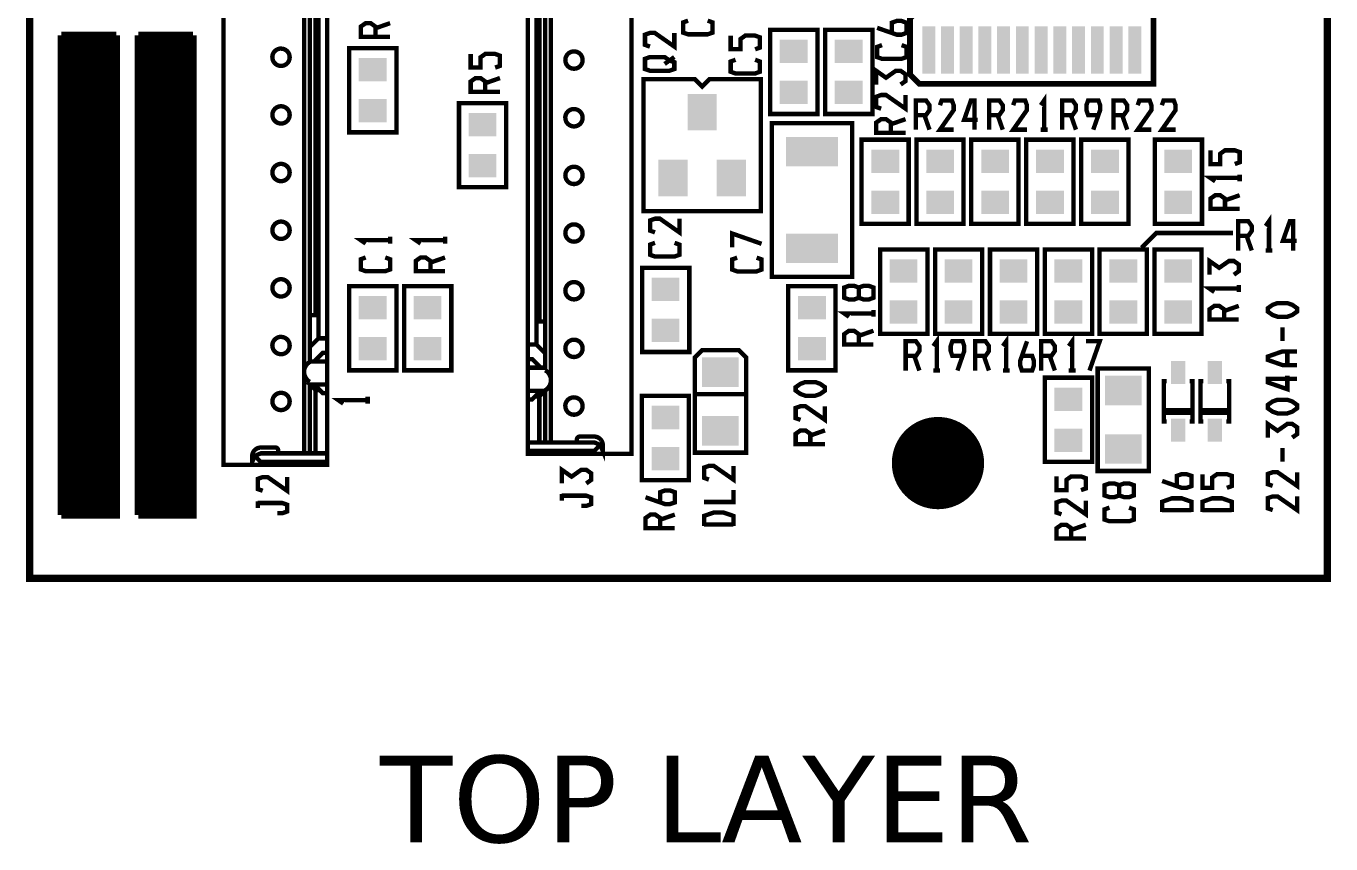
# Model space of a CAD drawing. Extents: x -27.1 to 18.2, y -6.9 to 42.4.
# Drawn here: x -27.06 to 18.19, y -6.9 to 21.46 of the extents above; entities that cross this region are included whole.
import ezdxf

# ---------------------------------------------------------------- set-up
doc = ezdxf.new("R2010")
doc.units = 0
doc.header["$MEASUREMENT"] = 0
doc.layers.get('0').update_dxf_attribs({"linetype": 'CONTINUOUS'})
for name, color, linetype in [('22-304A-0_DRD', 7, 'CONTINUOUS'), ('22-304A-0_SPT', 254, 'CONTINUOUS'), ('22-304A-0_SST', 1, 'CONTINUOUS'), ('THRUHOLE_NPT', 9, 'CONTINUOUS')]:
    doc.layers.add(name, color=color, linetype=linetype)
doc.styles.get("Standard").update_dxf_attribs({"font": 'verdana.ttf', "height": 3})

# ---------------------------------------------------------------- blocks, each defined once
blk = doc.blocks.new('RECTANGLE_3')
blk.add_solid([(0.4826, 0.4064), (0.4826, -0.4064), (-0.4826, 0.4064), (-0.4826, -0.4064)])
blk = doc.blocks.new('RECTANGLE_4')
blk.add_solid([(0.63627, 0.51308), (0.63627, -0.51308), (-0.63627, 0.51308), (-0.63627, -0.51308)])
blk = doc.blocks.new('RECTANGLE_6')
blk.add_solid([(0.9017, 0.508), (0.9017, -0.508), (-0.9017, 0.508), (-0.9017, -0.508)])
blk = doc.blocks.new('RECTANGLE_10')
blk.add_solid([(0.25019, 0.40005), (0.25019, -0.40005), (-0.25019, 0.40005), (-0.25019, -0.40005)])
blk = doc.blocks.new('RECTANGLE_13')
blk.add_solid([(0.63627, 0.51308), (0.63627, -0.51308), (-0.63627, 0.51308), (-0.63627, -0.51308)])
blk = doc.blocks.new('RECTANGLE_19')
blk.add_solid([(0.508, 0.635), (0.508, -0.635), (-0.508, 0.635), (-0.508, -0.635)])
blk = doc.blocks.new('RECTANGLE_20')
blk.add_solid([(0.4826, 0.4064), (0.4826, -0.4064), (-0.4826, 0.4064), (-0.4826, -0.4064)])
blk = doc.blocks.new('RECTANGLE_25')
blk.add_solid([(0.22479, 0.82423), (0.22479, -0.82423), (-0.22479, 0.82423), (-0.22479, -0.82423)])
blk = doc.blocks.new('ROUND_1')
at = {"const_width": 1.6002}
blk.add_lwpolyline([(-0.8001, 0, 1), (0.8001, 0, 1)], format="xyb", close=True, dxfattribs=at)

msp = doc.modelspace()

# ---------------------------------------------------------------- linework, layer by layer
at = {"layer": '22-304A-0_DRD', "const_width": 0.254}
msp.add_lwpolyline([(-26.936, 2.303), (-26.936, 42.303), (18.063, 42.303), (18.063, 2.303), (-26.936, 2.303)], dxfattribs=at)
at = {"layer": '22-304A-0_SST'}
for points, const_width in [([(-18.922, 28.044), (-19.222, 28.044), (-20.22, 28.044), (-20.22, 6.243), (-19.222, 6.243), (-19.222, 6.342), (-19.222, 6.543)], 0.152), ([(-8.861, 7.023), (-8.861, 9.212), (-8.861, 25.232), (-8.861, 28.023)], 0.152), ([(-7.36, 6.624), (-7.061, 6.624), (-6.062, 6.624), (-6.062, 28.422), (-7.061, 28.422), (-7.061, 28.323), (-7.061, 28.123)], 0.152), ([(-17.421, 27.642), (-17.421, 25.453), (-17.421, 9.433), (-17.421, 6.642)], 0.152), ([(12.038, 27.907), (3.59, 27.907), (3.59, 22.382), (3.915, 22.057), (3.59, 21.732), (3.59, 19.784), (3.915, 19.459), (12.038, 19.459), (12.038, 27.907)], 0.201), ([(-9.662, 25.633), (-9.662, 24.833), (-9.212, 24.833), (-9.512, 24.533), (-9.662, 24.533), (-9.662, 24.033), (-9.662, 10.414)], 0.152), ([(-16.921, 24.252), (-16.921, 10.632), (-17.221, 10.332), (-17.221, 11.432), (-17.023, 11.432), (-17.023, 23.454), (-17.221, 23.454), (-17.221, 24.554)], 0.152), ([(-9.362, 10.414), (-9.362, 24.033), (-9.062, 24.333), (-9.062, 23.233), (-9.263, 23.233), (-9.263, 11.214), (-9.062, 11.214), (-9.062, 10.114)], 0.152), ([(-16.621, 9.032), (-16.621, 9.832), (-17.071, 9.832), (-16.771, 10.132), (-16.621, 10.132), (-16.621, 10.632), (-16.621, 24.252)], 0.152), ([(-17.221, 11.432), (-17.221, 23.454)], 0.152), ([(-9.062, 23.233), (-9.062, 11.214)], 0.152), ([(-3.426, 21.651), (-3.258, 21.59), (-3.258, 21.234), (-3.426, 21.176), (-4.104, 21.176), (-4.274, 21.234), (-4.274, 21.59), (-4.104, 21.651)], 0.152), ([(-25.841, 21.143), (-25.841, 4.506)], 0.254), ([(-23.936, 21.143), (-25.841, 21.143)], 0.254), ([(-23.936, 21.143), (-23.936, 4.506), (-25.841, 4.506)], 0.254), ([(-25.74, 21.143), (-25.74, 4.506)], 0.254), ([(-25.511, 21.143), (-25.511, 4.506)], 0.254), ([(-25.283, 21.143), (-25.283, 4.506)], 0.254), ([(-25.054, 21.143), (-25.054, 4.506)], 0.254), ([(-24.825, 21.143), (-24.825, 4.506)], 0.254), ([(-24.597, 21.143), (-24.597, 4.506)], 0.254), ([(-24.368, 21.143), (-24.368, 4.506)], 0.254), ([(-24.14, 21.143), (-24.14, 4.506)], 0.254), ([(-23.174, 21.143), (-23.174, 4.506)], 0.254), ([(-21.269, 21.143), (-23.174, 21.143)], 0.254), ([(-21.269, 21.143), (-21.269, 4.506), (-23.174, 4.506)], 0.254), ([(-23.073, 21.143), (-23.073, 4.506)], 0.254), ([(-22.844, 21.143), (-22.844, 4.506)], 0.254), ([(-22.616, 21.143), (-22.616, 4.506)], 0.254), ([(-22.387, 21.143), (-22.387, 4.506)], 0.254), ([(-22.158, 21.143), (-22.158, 4.506)], 0.254), ([(-21.93, 21.143), (-21.93, 4.506)], 0.254), ([(-21.701, 21.143), (-21.701, 4.506)], 0.254), ([(-21.473, 21.143), (-21.473, 4.506)], 0.254), ([(-14.947, 21.089), (-14.947, 21.445), (-15.115, 21.564), (-15.285, 21.564), (-15.455, 21.445), (-15.455, 21.089), (-14.439, 21.089)], 0.152), ([(-14.947, 21.386), (-14.439, 21.564)], 0.152), ([(-4.582, 21.226), (-4.582, 20.751), (-5.26, 21.226), (-5.427, 21.226), (-5.598, 21.165), (-5.598, 20.81), (-5.427, 20.751)], 0.152), ([(0.384, 18.412), (0.384, 21.333), (-1.254, 21.333), (-1.254, 18.412), (0.384, 18.412)], 0.152), ([(2.289, 18.412), (2.289, 21.333), (0.651, 21.333), (0.651, 18.412), (2.289, 18.412)], 0.152), ([(2.96, 21.224), (2.96, 21.579), (3.13, 21.64), (3.3, 21.64), (3.468, 21.579), (3.468, 21.224), (3.3, 21.165), (3.13, 21.165), (2.452, 21.402)], 0.152), ([(-23.936, 21.066), (-25.841, 21.066)], 0.254), ([(-23.936, 20.838), (-25.841, 20.838)], 0.254), ([(-21.269, 21.066), (-23.174, 21.066)], 0.254), ([(-21.269, 20.838), (-23.174, 20.838)], 0.254), ([(-1.78, 20.657), (-1.612, 20.716), (-1.612, 21.071), (-1.78, 21.132), (-2.12, 21.132), (-2.288, 21.013), (-2.288, 20.657), (-2.628, 20.657), (-2.628, 21.132)], 0.152), ([(3.3, 20.802), (3.468, 20.741), (3.468, 20.386), (3.3, 20.327), (2.622, 20.327), (2.452, 20.386), (2.452, 20.741), (2.622, 20.802)], 0.152), ([(-23.936, 20.609), (-25.841, 20.609)], 0.254), ([(-23.936, 20.381), (-25.841, 20.381)], 0.254), ([(-21.269, 20.609), (-23.174, 20.609)], 0.254), ([(-21.269, 20.381), (-23.174, 20.381)], 0.254), ([(-14.221, 17.777), (-14.221, 20.698), (-15.859, 20.698), (-15.859, 17.777), (-14.221, 17.777)], 0.152), ([(-10.797, 20.022), (-10.629, 20.081), (-10.629, 20.436), (-10.797, 20.497), (-11.137, 20.497), (-11.305, 20.378), (-11.305, 20.022), (-11.645, 20.022), (-11.645, 20.497)], 0.152), ([(-4.752, 19.913), (-4.582, 19.972), (-4.582, 20.21), (-4.752, 20.269), (-4.919, 20.388), (-5.427, 20.388), (-5.598, 20.327), (-5.598, 19.972), (-5.427, 19.913), (-4.752, 19.913)], 0.152), ([(-4.919, 20.149), (-4.582, 20.388)], 0.152), ([(-1.78, 20.294), (-1.612, 20.233), (-1.612, 19.878), (-1.78, 19.819), (-2.458, 19.819), (-2.628, 19.878), (-2.628, 20.233), (-2.458, 20.294)], 0.152), ([(-23.936, 20.152), (-25.841, 20.152)], 0.254), ([(-23.936, 19.923), (-25.841, 19.923)], 0.254), ([(-21.269, 20.152), (-23.174, 20.152)], 0.254), ([(-21.269, 19.923), (-23.174, 19.923)], 0.254), ([(3.267, 19.436), (3.437, 19.555), (3.437, 19.791), (3.267, 19.911), (3.099, 19.911), (2.759, 19.672), (2.421, 19.911), (2.421, 19.436)], 0.152), ([(-23.936, 19.695), (-25.841, 19.695)], 0.254), ([(-23.936, 19.466), (-25.841, 19.466)], 0.254), ([(-21.269, 19.695), (-23.174, 19.695)], 0.254), ([(-21.269, 19.466), (-23.174, 19.466)], 0.254), ([(-11.137, 19.184), (-11.137, 19.54), (-11.305, 19.659), (-11.475, 19.659), (-11.645, 19.54), (-11.645, 19.184), (-10.629, 19.184)], 0.152), ([(-11.137, 19.481), (-10.629, 19.659)], 0.152), ([(-5.648, 15.047), (-1.584, 15.047), (-1.584, 19.619), (-3.362, 19.619), (-3.616, 19.365), (-3.87, 19.619), (-5.648, 19.619), (-5.648, 15.047)], 0.152), ([(-23.936, 19.238), (-25.841, 19.238)], 0.254), ([(-23.936, 19.009), (-25.841, 19.009)], 0.254), ([(-21.269, 19.238), (-23.174, 19.238)], 0.254), ([(-21.269, 19.009), (-23.174, 19.009)], 0.254), ([(3.437, 19.072), (3.437, 18.598), (2.759, 19.072), (2.591, 19.072), (2.421, 19.012), (2.421, 18.656), (2.591, 18.598)], 0.152), ([(8.245, 17.869), (8.245, 18.885), (8.129, 18.717)], 0.152), ([(-23.936, 18.78), (-25.841, 18.78)], 0.254), ([(-23.936, 18.552), (-25.841, 18.552)], 0.254), ([(-21.269, 18.78), (-23.174, 18.78)], 0.254), ([(-21.269, 18.552), (-23.174, 18.552)], 0.254), ([(-10.411, 15.872), (-10.411, 18.793), (-12.049, 18.793), (-12.049, 15.872), (-10.411, 15.872)], 0.152), ([(3.793, 18.377), (4.148, 18.377), (4.268, 18.547), (4.268, 18.717), (4.148, 18.885), (3.793, 18.885), (3.793, 17.869)], 0.152), ([(5.106, 17.869), (4.631, 17.869), (5.106, 18.547), (5.106, 18.717), (5.045, 18.885), (4.689, 18.885), (4.631, 18.717)], 0.152), ([(5.944, 18.209), (5.469, 18.209), (5.705, 18.885), (5.825, 18.885), (5.825, 17.869)], 0.152), ([(6.333, 18.377), (6.688, 18.377), (6.808, 18.547), (6.808, 18.717), (6.688, 18.885), (6.333, 18.885), (6.333, 17.869)], 0.152), ([(7.646, 17.869), (7.171, 17.869), (7.646, 18.547), (7.646, 18.717), (7.585, 18.885), (7.229, 18.885), (7.171, 18.717)], 0.152), ([(8.873, 18.377), (9.228, 18.377), (9.348, 18.547), (9.348, 18.717), (9.228, 18.885), (8.873, 18.885), (8.873, 17.869)], 0.152), ([(10.125, 18.377), (9.769, 18.377), (9.711, 18.547), (9.711, 18.717), (9.769, 18.885), (10.125, 18.885), (10.186, 18.717), (10.186, 18.547), (9.947, 17.869)], 0.152), ([(10.651, 18.377), (11.006, 18.377), (11.126, 18.547), (11.126, 18.717), (11.006, 18.885), (10.651, 18.885), (10.651, 17.869)], 0.152), ([(11.964, 17.869), (11.489, 17.869), (11.964, 18.547), (11.964, 18.717), (11.903, 18.885), (11.547, 18.885), (11.489, 18.717)], 0.152), ([(12.802, 17.869), (12.327, 17.869), (12.802, 18.547), (12.802, 18.717), (12.741, 18.885), (12.386, 18.885), (12.327, 18.717)], 0.152), ([(-23.936, 18.323), (-25.841, 18.323)], 0.254), ([(-23.936, 18.095), (-25.841, 18.095)], 0.254), ([(-21.269, 18.323), (-23.174, 18.323)], 0.254), ([(-21.269, 18.095), (-23.174, 18.095)], 0.254), ([(1.591, 12.761), (-1.203, 12.761), (-1.203, 18.095), (1.591, 18.095), (1.591, 12.761)], 0.152), ([(2.929, 17.759), (2.929, 18.115), (2.759, 18.234), (2.591, 18.234), (2.421, 18.115), (2.421, 17.759), (3.437, 17.759)], 0.152), ([(2.929, 18.056), (3.437, 18.234)], 0.152), ([(4.09, 18.377), (4.268, 17.869)], 0.152), ([(6.63, 18.377), (6.808, 17.869)], 0.152), ([(9.17, 18.377), (9.348, 17.869)], 0.152), ([(10.948, 18.377), (11.126, 17.869)], 0.152), ([(-23.936, 17.866), (-25.841, 17.866)], 0.254), ([(-23.936, 17.637), (-25.841, 17.637)], 0.254), ([(-21.269, 17.866), (-23.174, 17.866)], 0.254), ([(-21.269, 17.637), (-23.174, 17.637)], 0.254), ([(8.365, 17.869), (8.129, 17.869)], 0.152), ([(-23.936, 17.409), (-25.841, 17.409)], 0.254), ([(-23.936, 17.18), (-25.841, 17.18)], 0.254), ([(-21.269, 17.409), (-23.174, 17.409)], 0.254), ([(-21.269, 17.18), (-23.174, 17.18)], 0.254), ([(1.908, 17.523), (1.908, 14.602), (3.546, 14.602), (3.546, 17.523), (1.908, 17.523)], 0.152), ([(3.813, 17.523), (3.813, 14.602), (5.451, 14.602), (5.451, 17.523), (3.813, 17.523)], 0.152), ([(5.718, 17.523), (5.718, 14.602), (7.356, 14.602), (7.356, 17.523), (5.718, 17.523)], 0.152), ([(7.623, 17.523), (7.623, 14.602), (9.261, 14.602), (9.261, 17.523), (7.623, 17.523)], 0.152), ([(9.528, 17.523), (9.528, 14.602), (11.166, 14.602), (11.166, 17.523), (9.528, 17.523)], 0.152), ([(13.719, 14.602), (13.719, 17.523), (12.081, 17.523), (12.081, 14.602), (13.719, 14.602)], 0.152), ([(14.857, 16.677), (15.025, 16.738), (15.025, 17.094), (14.857, 17.152), (14.517, 17.152), (14.349, 17.033), (14.349, 16.677), (14.009, 16.677), (14.009, 17.152)], 0.152), ([(-23.936, 16.952), (-25.841, 16.952)], 0.254), ([(-23.936, 16.723), (-25.841, 16.723)], 0.254), ([(-21.269, 16.952), (-23.174, 16.952)], 0.254), ([(-21.269, 16.723), (-23.174, 16.723)], 0.254), ([(-23.936, 16.494), (-25.841, 16.494)], 0.254), ([(-23.936, 16.266), (-25.841, 16.266)], 0.254), ([(-21.269, 16.494), (-23.174, 16.494)], 0.254), ([(-21.269, 16.266), (-23.174, 16.266)], 0.254), ([(15.025, 16.314), (15.025, 16.078)], 0.152), ([(-23.936, 16.037), (-25.841, 16.037)], 0.254), ([(-23.936, 15.809), (-25.841, 15.809)], 0.254), ([(-21.269, 16.037), (-23.174, 16.037)], 0.254), ([(-21.269, 15.809), (-23.174, 15.809)], 0.254), ([(15.025, 16.195), (14.009, 16.195), (14.179, 16.078)], 0.152), ([(-23.936, 15.58), (-25.841, 15.58)], 0.254), ([(-23.936, 15.351), (-25.841, 15.351)], 0.254), ([(-21.269, 15.58), (-23.174, 15.58)], 0.254), ([(-21.269, 15.351), (-23.174, 15.351)], 0.254), ([(14.517, 15.12), (14.517, 15.476), (14.349, 15.595), (14.179, 15.595), (14.009, 15.476), (14.009, 15.12), (15.025, 15.12)], 0.152), ([(14.517, 15.417), (15.025, 15.595)], 0.152), ([(-23.936, 15.123), (-25.841, 15.123)], 0.254), ([(-23.936, 14.894), (-25.841, 14.894)], 0.254), ([(-21.269, 15.123), (-23.174, 15.123)], 0.254), ([(-21.269, 14.894), (-23.174, 14.894)], 0.254), ([(16.043, 13.678), (16.043, 14.694), (15.926, 14.526)], 0.152), ([(-23.936, 14.666), (-25.841, 14.666)], 0.254), ([(-23.936, 14.437), (-25.841, 14.437)], 0.254), ([(-21.269, 14.666), (-23.174, 14.666)], 0.254), ([(-21.269, 14.437), (-23.174, 14.437)], 0.254), ([(-4.406, 14.782), (-4.406, 14.307), (-5.082, 14.782), (-5.252, 14.782), (-5.422, 14.721), (-5.422, 14.366), (-5.252, 14.307)], 0.152), ([(14.969, 14.186), (15.324, 14.186), (15.444, 14.356), (15.444, 14.526), (15.324, 14.694), (14.969, 14.694), (14.969, 13.678)], 0.152), ([(17.001, 14.018), (16.526, 14.018), (16.765, 14.694), (16.881, 14.694), (16.881, 13.678)], 0.152), ([(-23.936, 14.208), (-25.841, 14.208)], 0.254), ([(-23.936, 13.98), (-25.841, 13.98)], 0.254), ([(-21.269, 14.208), (-23.174, 14.208)], 0.254), ([(-21.269, 13.98), (-23.174, 13.98)], 0.254), ([(-14.439, 14.036), (-15.455, 14.036), (-15.285, 13.919)], 0.152), ([(-14.439, 14.155), (-14.439, 13.919)], 0.152), ([(-12.534, 14.036), (-13.55, 14.036), (-13.38, 13.919)], 0.152), ([(-12.534, 14.155), (-12.534, 13.919)], 0.152), ([(-1.556, 13.911), (-2.572, 14.267), (-2.572, 13.792)], 0.152), ([(11.624, 13.777), (12.132, 14.285), (14.799, 14.285)], 0.152), ([(15.266, 14.186), (15.444, 13.678)], 0.152), ([(-23.936, 13.751), (-25.841, 13.751)], 0.254), ([(-23.936, 13.523), (-25.841, 13.523)], 0.254), ([(-21.269, 13.751), (-23.174, 13.751)], 0.254), ([(-21.269, 13.523), (-23.174, 13.523)], 0.254), ([(-4.574, 13.944), (-4.406, 13.883), (-4.406, 13.528), (-4.574, 13.469), (-5.252, 13.469), (-5.422, 13.528), (-5.422, 13.883), (-5.252, 13.944)], 0.152), ([(4.194, 10.792), (4.194, 13.713), (2.556, 13.713), (2.556, 10.792), (4.194, 10.792)], 0.152), ([(6.099, 10.792), (6.099, 13.713), (4.461, 13.713), (4.461, 10.792), (6.099, 10.792)], 0.152), ([(8.004, 10.792), (8.004, 13.713), (6.366, 13.713), (6.366, 10.792), (8.004, 10.792)], 0.152), ([(9.909, 10.792), (9.909, 13.713), (8.271, 13.713), (8.271, 10.792), (9.909, 10.792)], 0.152), ([(10.163, 13.713), (10.163, 10.792), (11.801, 10.792), (11.801, 13.713), (10.163, 13.713)], 0.152), ([(12.068, 13.713), (12.068, 10.792), (13.706, 10.792), (13.706, 13.713), (12.068, 13.713)], 0.152), ([(16.163, 13.678), (15.926, 13.678)], 0.152), ([(-23.936, 13.294), (-25.841, 13.294)], 0.254), ([(-23.936, 13.065), (-25.841, 13.065)], 0.254), ([(-21.269, 13.294), (-23.174, 13.294)], 0.254), ([(-21.269, 13.065), (-23.174, 13.065)], 0.254), ([(-14.607, 13.436), (-14.439, 13.375), (-14.439, 13.02), (-14.607, 12.961), (-15.285, 12.961), (-15.455, 13.02), (-15.455, 13.375), (-15.285, 13.436)], 0.152), ([(-13.042, 12.961), (-13.042, 13.317), (-13.21, 13.436), (-13.38, 13.436), (-13.55, 13.317), (-13.55, 12.961), (-12.534, 12.961)], 0.152), ([(-13.042, 13.258), (-12.534, 13.436)], 0.152), ([(-4.061, 10.157), (-4.061, 13.078), (-5.699, 13.078), (-5.699, 10.157), (-4.061, 10.157)], 0.152), ([(-1.727, 13.429), (-1.556, 13.37), (-1.556, 13.015), (-1.727, 12.954), (-2.402, 12.954), (-2.572, 13.015), (-2.572, 13.37), (-2.402, 13.429)], 0.152), ([(14.824, 12.839), (14.994, 12.959), (14.994, 13.195), (14.824, 13.314), (14.656, 13.314), (14.316, 13.078), (13.978, 13.314), (13.978, 12.839)], 0.152), ([(-23.936, 12.837), (-25.841, 12.837)], 0.254), ([(-23.936, 12.608), (-25.841, 12.608)], 0.254), ([(-21.269, 12.837), (-23.174, 12.837)], 0.254), ([(-21.269, 12.608), (-23.174, 12.608)], 0.254), ([(-23.936, 12.38), (-25.841, 12.38)], 0.254), ([(-23.936, 12.151), (-25.841, 12.151)], 0.254), ([(-21.269, 12.38), (-23.174, 12.38)], 0.254), ([(-21.269, 12.151), (-23.174, 12.151)], 0.254), ([(-14.221, 9.522), (-14.221, 12.443), (-15.859, 12.443), (-15.859, 9.522), (-14.221, 9.522)], 0.152), ([(-12.316, 9.522), (-12.316, 12.443), (-13.954, 12.443), (-13.954, 9.522), (-12.316, 9.522)], 0.152), ([(-0.632, 12.443), (-0.632, 9.522), (1.006, 9.522), (1.006, 12.443), (-0.632, 12.443)], 0.152), ([(1.817, 12.395), (1.649, 12.453), (1.479, 12.453), (1.309, 12.395), (1.309, 12.039), (1.479, 11.978), (1.649, 11.978), (1.817, 12.039), (1.817, 12.395), (1.987, 12.453), (2.157, 12.453), (2.325, 12.395), (2.325, 12.039), (2.157, 11.978), (1.987, 11.978), (1.817, 12.039)], 0.152), ([(14.994, 12.357), (13.978, 12.357), (14.148, 12.24)], 0.152), ([(14.994, 12.476), (14.994, 12.24)], 0.152), ([(-23.936, 11.922), (-25.841, 11.922)], 0.254), ([(-23.936, 11.694), (-25.841, 11.694)], 0.254), ([(-21.269, 11.922), (-23.174, 11.922)], 0.254), ([(-21.269, 11.694), (-23.174, 11.694)], 0.254), ([(14.486, 11.282), (14.486, 11.638), (14.316, 11.757), (14.148, 11.757), (13.978, 11.638), (13.978, 11.282), (14.994, 11.282)], 0.152), ([(14.486, 11.579), (14.994, 11.757)], 0.152), ([(17.016, 11.559), (16.848, 11.44), (16.678, 11.381), (16.34, 11.381), (16.17, 11.44), (16, 11.559), (16, 11.676), (16.17, 11.795), (16.34, 11.854), (16.678, 11.854), (16.848, 11.795), (17.016, 11.676), (17.016, 11.559)], 0.152), ([(-23.936, 11.465), (-25.841, 11.465)], 0.254), ([(-23.936, 11.237), (-25.841, 11.237)], 0.254), ([(-21.269, 11.465), (-23.174, 11.465)], 0.254), ([(-21.269, 11.237), (-23.174, 11.237)], 0.254), ([(2.325, 11.496), (1.309, 11.496), (1.479, 11.379)], 0.152), ([(2.325, 11.615), (2.325, 11.379)], 0.152), ([(-23.936, 11.008), (-25.841, 11.008)], 0.254), ([(-23.936, 10.779), (-25.841, 10.779)], 0.254), ([(-21.269, 11.008), (-23.174, 11.008)], 0.254), ([(-21.269, 10.779), (-23.174, 10.779)], 0.254), ([(1.817, 10.421), (1.817, 10.777), (1.649, 10.896), (1.479, 10.896), (1.309, 10.777), (1.309, 10.421), (2.325, 10.421)], 0.152), ([(1.817, 10.718), (2.325, 10.896)], 0.152), ([(16.508, 11.016), (16.508, 10.543)], 0.152), ([(-23.936, 10.551), (-25.841, 10.551)], 0.254), ([(-23.936, 10.322), (-25.841, 10.322)], 0.254), ([(-21.269, 10.551), (-23.174, 10.551)], 0.254), ([(-21.269, 10.322), (-23.174, 10.322)], 0.254), ([(-17.071, 9.832), (-17.221, 9.832), (-17.221, 10.332)], 0.152), ([(-16.621, 10.632), (-16.921, 10.632)], 0.152), ([(-9.212, 9.614), (-9.512, 9.913), (-9.662, 9.913), (-9.662, 10.414), (-9.362, 10.414), (-9.062, 10.114), (-9.062, 9.614), (-9.212, 9.614), (-9.662, 9.614), (-9.662, 8.813), (-9.212, 8.813), (-9.413, 8.613), (-9.263, 8.613), (-9.062, 8.813), (-9.212, 8.813)], 0.152), ([(3.442, 10.022), (3.798, 10.022), (3.917, 10.193), (3.917, 10.363), (3.798, 10.53), (3.442, 10.53), (3.442, 9.514)], 0.152), ([(4.519, 9.514), (4.519, 10.53), (4.4, 10.363)], 0.152), ([(5.416, 10.022), (5.06, 10.022), (5.002, 10.193), (5.002, 10.363), (5.06, 10.53), (5.416, 10.53), (5.474, 10.363), (5.474, 10.193), (5.238, 9.514)], 0.152), ([(5.855, 10.022), (6.211, 10.022), (6.33, 10.193), (6.33, 10.363), (6.211, 10.53), (5.855, 10.53), (5.855, 9.514)], 0.152), ([(6.932, 9.514), (6.932, 10.53), (6.813, 10.363)], 0.152), ([(7.473, 10.022), (7.829, 10.022), (7.887, 9.855), (7.887, 9.685), (7.829, 9.514), (7.473, 9.514), (7.415, 9.685), (7.415, 9.855), (7.651, 10.53)], 0.152), ([(8.141, 10.022), (8.497, 10.022), (8.616, 10.193), (8.616, 10.363), (8.497, 10.53), (8.141, 10.53), (8.141, 9.514)], 0.152), ([(9.218, 9.514), (9.218, 10.53), (9.099, 10.363)], 0.152), ([(9.818, 9.514), (10.173, 10.53), (9.701, 10.53)], 0.152), ([(-23.936, 10.094), (-25.841, 10.094)], 0.254), ([(-23.936, 9.865), (-25.841, 9.865)], 0.254), ([(-21.269, 10.094), (-23.174, 10.094)], 0.254), ([(-21.269, 9.865), (-23.174, 9.865)], 0.254), ([(-16.621, 10.132), (-16.621, 9.832)], 0.152), ([(-9.662, 9.913), (-9.662, 9.614)], 0.152), ([(-3.616, 10.221), (-2.346, 10.221), (-2.092, 9.967), (-2.092, 6.665), (-3.87, 6.665), (-3.87, 9.967), (-3.616, 10.221)], 0.152), ([(3.739, 10.022), (3.917, 9.514)], 0.152), ([(6.152, 10.022), (6.33, 9.514)], 0.152), ([(8.438, 10.022), (8.616, 9.514)], 0.152), ([(17.016, 10.177), (16.508, 10.177), (16, 10), (16, 9.883), (16.508, 9.705), (17.016, 9.705)], 0.152), ([(16.678, 10.177), (16.678, 9.705)], 0.152), ([(-23.936, 9.636), (-25.841, 9.636)], 0.254), ([(-23.936, 9.408), (-25.841, 9.408)], 0.254), ([(-21.269, 9.636), (-23.174, 9.636)], 0.254), ([(-21.269, 9.408), (-23.174, 9.408)], 0.254), ([(-17.221, 9.779), (-17.221, 9.832)], 0.152), ([(-9.062, 9.614), (-9.062, 9.56)], 0.152), ([(4.636, 9.514), (4.4, 9.514)], 0.152), ([(7.049, 9.514), (6.813, 9.514)], 0.152), ([(9.335, 9.514), (9.099, 9.514)], 0.152), ([(10.1, 9.586), (10.1, 6.03), (11.878, 6.03), (11.878, 9.586), (10.1, 9.586)], 0.152), ([(-23.936, 9.179), (-25.841, 9.179)], 0.254), ([(-23.936, 8.951), (-25.841, 8.951)], 0.254), ([(-21.269, 9.179), (-23.174, 9.179)], 0.254), ([(-21.269, 8.951), (-23.174, 8.951)], 0.254), ([(-17.023, 6.642), (-17.023, 8.834), (-17.221, 9.032), (-17.071, 9.032), (-16.621, 9.032), (-16.621, 8.732), (-16.621, 6.642), (-16.621, 6.342), (-18.922, 6.342), (-18.922, 6.243), (-16.621, 6.243), (-16.621, 6.342)], 0.152), ([(-17.221, 9.085), (-17.221, 9.032), (-17.221, 6.642)], 0.152), ([(-16.621, 8.732), (-16.771, 8.732), (-16.873, 8.834), (-17.071, 9.032)], 0.152), ([(0.643, 8.819), (0.473, 8.699), (0.305, 8.641), (-0.035, 8.641), (-0.203, 8.699), (-0.373, 8.819), (-0.373, 8.938), (-0.203, 9.055), (-0.035, 9.116), (0.305, 9.116), (0.473, 9.055), (0.643, 8.938), (0.643, 8.819)], 0.152), ([(9.909, 6.347), (9.909, 9.268), (8.271, 9.268), (8.271, 6.347), (9.909, 6.347)], 0.152), ([(12.495, 9.141), (12.393, 9.141), (12.393, 7.744), (12.495, 7.744)], 0.152), ([(13.292, 7.744), (13.394, 7.744), (13.394, 9.141), (13.292, 9.141)], 0.152), ([(13.765, 9.141), (13.663, 9.141), (13.663, 7.744), (13.765, 7.744)], 0.152), ([(14.562, 7.744), (14.664, 7.744), (14.664, 9.141), (14.562, 9.141)], 0.152), ([(16.678, 9.339), (16.678, 8.867), (16, 9.103), (16, 9.222), (17.016, 9.222)], 0.152), ([(-23.936, 8.722), (-25.841, 8.722)], 0.254), ([(-23.936, 8.493), (-25.841, 8.493)], 0.254), ([(-21.269, 8.722), (-23.174, 8.722)], 0.254), ([(-21.269, 8.493), (-23.174, 8.493)], 0.254), ([(-16.873, 8.834), (-17.023, 8.834)], 0.152), ([(-15.217, 8.603), (-15.217, 8.366)], 0.152), ([(-9.662, 8.813), (-9.662, 8.514)], 0.152), ([(-9.413, 8.613), (-9.512, 8.514), (-9.662, 8.514), (-9.662, 7.023)], 0.152), ([(-9.263, 7.023), (-9.263, 8.613)], 0.152), ([(-9.062, 8.867), (-9.062, 8.813), (-9.062, 7.023)], 0.152), ([(-5.712, 8.633), (-5.712, 5.712), (-4.074, 5.712), (-4.074, 8.633), (-5.712, 8.633)], 0.152), ([(-3.87, 8.697), (-2.092, 8.697)], 0.152), ([(-23.936, 8.265), (-25.841, 8.265)], 0.254), ([(-23.936, 8.036), (-25.841, 8.036)], 0.254), ([(-21.269, 8.265), (-23.174, 8.265)], 0.254), ([(-21.269, 8.036), (-23.174, 8.036)], 0.254), ([(-15.217, 8.486), (-16.233, 8.486), (-16.062, 8.366)], 0.152), ([(0.643, 8.277), (0.643, 7.803), (-0.035, 8.277), (-0.203, 8.277), (-0.373, 8.217), (-0.373, 7.861), (-0.203, 7.803)], 0.152), ([(12.393, 8.044), (12.393, 8.143), (13.394, 8.143), (13.394, 8.044), (12.393, 8.044)], 0.152), ([(13.663, 8.044), (13.663, 8.143), (14.664, 8.143), (14.664, 8.044), (13.663, 8.044)], 0.152), ([(17.016, 8.206), (16.848, 8.087), (16.678, 8.029), (16.34, 8.029), (16.17, 8.087), (16, 8.206), (16, 8.323), (16.17, 8.443), (16.34, 8.501), (16.678, 8.501), (16.848, 8.443), (17.016, 8.323), (17.016, 8.206)], 0.152), ([(-23.936, 7.808), (-25.841, 7.808)], 0.254), ([(-23.936, 7.579), (-25.841, 7.579)], 0.254), ([(-21.269, 7.808), (-23.174, 7.808)], 0.254), ([(-21.269, 7.579), (-23.174, 7.579)], 0.254), ([(16.848, 7.19), (17.016, 7.307), (17.016, 7.546), (16.848, 7.663), (16.678, 7.663), (16.34, 7.427), (16, 7.663), (16, 7.19)], 0.152), ([(-23.936, 7.35), (-25.841, 7.35)], 0.254), ([(-23.936, 7.122), (-25.841, 7.122)], 0.254), ([(-21.269, 7.35), (-23.174, 7.35)], 0.254), ([(-21.269, 7.122), (-23.174, 7.122)], 0.254), ([(-7.861, 7.223), (-7.36, 7.223)], 0.152), ([(0.135, 6.964), (0.135, 7.32), (-0.035, 7.439), (-0.203, 7.439), (-0.373, 7.32), (-0.373, 6.964), (0.643, 6.964)], 0.152), ([(0.135, 7.261), (0.643, 7.439)], 0.152), ([(-23.936, 6.893), (-25.841, 6.893)], 0.254), ([(-23.936, 6.665), (-25.841, 6.665)], 0.254), ([(-21.269, 6.893), (-23.174, 6.893)], 0.254), ([(-21.269, 6.665), (-23.174, 6.665)], 0.254), ([(-18.922, 6.842), (-18.422, 6.842)], 0.152), ([(-18.32, 6.743), (-18.32, 6.642)], 0.152), ([(-7.061, 6.924), (-7.061, 6.723), (-7.15, 6.934), (-7.36, 6.723), (-9.662, 6.723), (-9.662, 7.023), (-7.36, 7.023), (-7.15, 6.934)], 0.152), ([(-9.662, 6.723), (-9.662, 6.624), (-7.36, 6.624), (-7.36, 6.723)], 0.152), ([(-7.962, 7.023), (-7.962, 7.122)], 0.152), ([(-7.061, 6.624), (-7.061, 6.723)], 0.152), ([(16.508, 6.825), (16.508, 6.352)], 0.152), ([(-23.936, 6.436), (-25.841, 6.436)], 0.254), ([(-21.269, 6.436), (-23.174, 6.436)], 0.254), ([(-19.133, 6.555), (-19.222, 6.342)], 0.152), ([(-18.922, 6.342), (-19.133, 6.555), (-18.922, 6.642), (-16.621, 6.642)], 0.152), ([(-23.936, 6.207), (-25.841, 6.207)], 0.254), ([(-23.936, 5.979), (-25.841, 5.979)], 0.254), ([(-21.269, 6.207), (-23.174, 6.207)], 0.254), ([(-21.269, 5.979), (-23.174, 5.979)], 0.254), ([(-19.222, 6.243), (-18.922, 6.243)], 0.152), ([(-18.011, 5.819), (-18.011, 5.344), (-18.686, 5.819), (-18.856, 5.819), (-19.027, 5.758), (-19.027, 5.402), (-18.856, 5.344)], 0.152), ([(-7.637, 5.598), (-7.47, 5.717), (-7.47, 5.953), (-7.637, 6.073), (-7.807, 6.073), (-8.145, 5.834), (-8.486, 6.073), (-8.486, 5.598)], 0.152), ([(-2.534, 6.207), (-2.534, 5.732), (-3.213, 6.207), (-3.383, 6.207), (-3.55, 6.149), (-3.55, 5.793), (-3.383, 5.732)], 0.152), ([(9.523, 5.367), (9.691, 5.425), (9.691, 5.781), (9.523, 5.842), (9.183, 5.842), (9.015, 5.722), (9.015, 5.367), (8.675, 5.367), (8.675, 5.842)], 0.152), ([(12.845, 5.506), (12.845, 5.862), (13.016, 5.92), (13.183, 5.92), (13.353, 5.862), (13.353, 5.506), (13.183, 5.445), (13.016, 5.445), (12.337, 5.684)], 0.152), ([(14.58, 5.445), (14.75, 5.506), (14.75, 5.862), (14.58, 5.92), (14.242, 5.92), (14.072, 5.801), (14.072, 5.445), (13.734, 5.445), (13.734, 5.92)], 0.152), ([(17.016, 5.986), (17.016, 5.514), (16.34, 5.986), (16.17, 5.986), (16, 5.928), (16, 5.572), (16.17, 5.514)], 0.152), ([(-23.936, 5.75), (-25.841, 5.75)], 0.254), ([(-23.936, 5.522), (-25.841, 5.522)], 0.254), ([(-21.269, 5.75), (-23.174, 5.75)], 0.254), ([(-21.269, 5.522), (-23.174, 5.522)], 0.254), ([(-5.072, 4.94), (-5.072, 5.296), (-4.902, 5.356), (-4.734, 5.356), (-4.564, 5.296), (-4.564, 4.94), (-4.734, 4.882), (-4.902, 4.882), (-5.58, 5.118)], 0.152), ([(-2.534, 5.369), (-2.534, 4.955), (-3.55, 4.955)], 0.152), ([(10.849, 5.537), (10.681, 5.598), (10.511, 5.598), (10.341, 5.537), (10.341, 5.181), (10.511, 5.123), (10.681, 5.123), (10.849, 5.181), (10.849, 5.537), (11.019, 5.598), (11.189, 5.598), (11.357, 5.537), (11.357, 5.181), (11.189, 5.123), (11.019, 5.123), (10.849, 5.181)], 0.152), ([(-23.936, 5.293), (-25.841, 5.293)], 0.254), ([(-23.936, 5.064), (-25.841, 5.064)], 0.254), ([(-21.269, 5.293), (-23.174, 5.293)], 0.254), ([(-21.269, 5.064), (-23.174, 5.064)], 0.254), ([(-19.027, 4.981), (-19.027, 4.742)], 0.152), ([(-18.348, 4.564), (-18.178, 4.564), (-18.011, 4.625), (-18.011, 4.861), (-18.178, 4.92), (-19.027, 4.92)], 0.152), ([(-8.486, 5.235), (-8.486, 4.996)], 0.152), ([(-7.807, 4.818), (-7.637, 4.818), (-7.47, 4.879), (-7.47, 5.115), (-7.637, 5.174), (-8.486, 5.174)], 0.152), ([(9.691, 5.003), (9.691, 4.528), (9.015, 5.003), (8.845, 5.003), (8.675, 4.942), (8.675, 4.587), (8.845, 4.528)], 0.152), ([(13.353, 4.607), (13.353, 4.963), (13.016, 5.082), (12.675, 5.082), (12.337, 4.963), (12.337, 4.607)], 0.152), ([(14.75, 4.607), (14.75, 4.963), (14.413, 5.082), (14.072, 5.082), (13.734, 4.963), (13.734, 4.607)], 0.152), ([(17.016, 5.148), (17.016, 4.676), (16.34, 5.148), (16.17, 5.148), (16, 5.09), (16, 4.734), (16.17, 4.676)], 0.152), ([(-23.936, 4.836), (-25.841, 4.836)], 0.254), ([(-23.936, 4.607), (-25.841, 4.607)], 0.254), ([(-21.269, 4.836), (-23.174, 4.836)], 0.254), ([(-21.269, 4.607), (-23.174, 4.607)], 0.254), ([(-5.072, 4.043), (-5.072, 4.399), (-5.242, 4.518), (-5.41, 4.518), (-5.58, 4.399), (-5.58, 4.043), (-4.564, 4.043)], 0.152), ([(-5.072, 4.34), (-4.564, 4.518)], 0.152), ([(-2.534, 4.117), (-2.534, 4.473), (-2.875, 4.589), (-3.213, 4.589), (-3.55, 4.473), (-3.55, 4.117)], 0.152), ([(11.189, 4.76), (11.357, 4.699), (11.357, 4.343), (11.189, 4.285), (10.511, 4.285), (10.341, 4.343), (10.341, 4.699), (10.511, 4.76)], 0.152), ([(13.353, 4.668), (12.337, 4.668)], 0.152), ([(14.75, 4.668), (13.734, 4.668)], 0.152), ([(-2.534, 4.175), (-3.55, 4.175)], 0.152), ([(9.183, 3.69), (9.183, 4.046), (9.015, 4.165), (8.845, 4.165), (8.675, 4.046), (8.675, 3.69), (9.691, 3.69)], 0.152), ([(9.183, 3.987), (9.691, 4.165)], 0.152)]:
    msp.add_lwpolyline(points, dxfattribs=dict(at, const_width=const_width))
at = {"layer": '22-304A-0_SST', "const_width": 0.152}
for points in [[(-18.221, 20.683, 0.414214), (-18.524, 20.381)], [(-18.521, 20.381, 0.414214), (-18.221, 20.081)], [(-17.922, 20.381, 0.414214), (-18.221, 20.68)], [(-18.221, 20.081, 0.414214), (-17.922, 20.381)], [(-8.061, 20.584, 0.414214), (-8.361, 20.284)], [(-7.762, 20.284, 0.414214), (-8.061, 20.584)], [(-8.361, 20.284, 0.414214), (-8.061, 19.984)], [(-8.061, 19.984, 0.414214), (-7.762, 20.284)], [(-18.221, 18.681, 0.414214), (-18.521, 18.382)], [(-17.922, 18.382, 0.414214), (-18.221, 18.681)], [(-8.061, 18.585, 0.414214), (-8.364, 18.283)], [(-7.762, 18.283, 0.414214), (-8.061, 18.582)], [(-18.521, 18.382, 0.414214), (-18.221, 18.082)], [(-18.221, 18.082, 0.414214), (-17.922, 18.382)], [(-8.361, 18.283, 0.414214), (-8.061, 17.983)], [(-8.061, 17.983, 0.414214), (-7.762, 18.283)], [(-18.221, 16.682, 0.414214), (-18.521, 16.383)], [(-17.922, 16.383, 0.414214), (-18.221, 16.682)], [(-18.521, 16.383, 0.414214), (-18.221, 16.083)], [(-18.221, 16.083, 0.414214), (-17.922, 16.383)], [(-8.061, 16.583, 0.414214), (-8.361, 16.284)], [(-8.361, 16.284, 0.414214), (-8.061, 15.984)], [(-7.762, 16.284, 0.414214), (-8.061, 16.583)], [(-8.061, 15.984, 0.414214), (-7.762, 16.284)], [(-18.221, 14.681, 0.414214), (-18.521, 14.381)], [(-17.922, 14.381, 0.414214), (-18.221, 14.681)], [(-8.061, 14.584, 0.414214), (-8.361, 14.285)], [(-7.762, 14.285, 0.414214), (-8.061, 14.584)], [(-18.521, 14.381, 0.414214), (-18.221, 14.081)], [(-18.221, 14.081, 0.414214), (-17.922, 14.381)], [(-8.361, 14.285, 0.414214), (-8.061, 13.985)], [(-8.061, 13.985, 0.414214), (-7.762, 14.285)], [(-18.221, 12.682, 0.414214), (-18.521, 12.382)], [(-17.922, 12.382, 0.414214), (-18.221, 12.682)], [(-18.521, 12.382, 0.414214), (-18.221, 12.082)], [(-18.221, 12.082, 0.414214), (-17.922, 12.382)], [(-8.061, 12.583, 0.414214), (-8.361, 12.283)], [(-8.361, 12.283, 0.414214), (-8.061, 11.983)], [(-7.762, 12.283, 0.414214), (-8.061, 12.583)], [(-8.061, 11.983, 0.414214), (-7.762, 12.283)], [(-18.221, 10.683, 0.414214), (-18.524, 10.381)], [(-18.521, 10.381, 0.414214), (-18.221, 10.081)], [(-17.922, 10.381, 0.414214), (-18.221, 10.68)], [(-18.221, 10.081, 0.414214), (-17.922, 10.381)], [(-8.061, 10.584, 0.414214), (-8.361, 10.284)], [(-7.762, 10.284, 0.414214), (-8.061, 10.584)], [(-8.361, 10.284, 0.414214), (-8.061, 9.984)], [(-8.061, 9.984, 0.414214), (-7.762, 10.284)], [(-17.221, 9.814, 0.269566), (-17.424, 9.466)], [(-17.421, 9.466, 0.26872), (-17.221, 9.121)], [(-8.861, 9.179, 0.267242), (-9.061, 9.526)], [(-9.062, 8.831, 0.268091), (-8.861, 9.179)], [(-18.221, 8.742, 0.414214), (-18.521, 8.443)], [(-17.922, 8.443, 0.414214), (-18.221, 8.742)], [(-8.061, 8.585, 0.414214), (-8.364, 8.283)], [(-7.762, 8.283, 0.414214), (-8.061, 8.582)], [(-18.521, 8.443, 0.414214), (-18.221, 8.143)], [(-18.221, 8.143, 0.414214), (-17.922, 8.443)], [(-8.361, 8.283, 0.414214), (-8.061, 7.983)], [(-8.061, 7.983, 0.414214), (-7.762, 8.283)], [(-7.861, 7.223, 0.414214), (-7.962, 7.122)], [(-7.061, 6.924, 0.414214), (-7.36, 7.223)], [(-18.922, 6.842, 0.414214), (-19.222, 6.543)], [(-18.32, 6.743, 0.414214), (-18.422, 6.845)]]:
    msp.add_lwpolyline(points, format="xyb", dxfattribs=at)

# ---------------------------------------------------------------- block references
at = {"layer": '22-304A-0_SPT'}
for name, p in [('RECTANGLE_25', (4.24, 20.632)), ('RECTANGLE_25', (4.888, 20.632)), ('RECTANGLE_25', (5.538, 20.632)), ('RECTANGLE_25', (6.188, 20.632)), ('RECTANGLE_25', (6.838, 20.632)), ('RECTANGLE_25', (7.488, 20.632)), ('RECTANGLE_25', (8.139, 20.632)), ('RECTANGLE_25', (8.789, 20.632)), ('RECTANGLE_25', (9.439, 20.632)), ('RECTANGLE_25', (10.089, 20.632)), ('RECTANGLE_25', (10.737, 20.632)), ('RECTANGLE_25', (11.387, 20.632)), ('RECTANGLE_3', (-0.441, 20.584)), ('RECTANGLE_3', (1.464, 20.584)), ('RECTANGLE_20', (-15.046, 19.949)), ('RECTANGLE_3', (-0.441, 19.161)), ('RECTANGLE_3', (1.464, 19.161)), ('RECTANGLE_19', (-3.616, 18.476)), ('RECTANGLE_20', (-15.046, 18.526)), ('RECTANGLE_20', (-11.236, 18.044)), ('RECTANGLE_6', (0.194, 17.104)), ('RECTANGLE_20', (-11.236, 16.621)), ('RECTANGLE_19', (-4.632, 16.19)), ('RECTANGLE_19', (-2.6, 16.19)), ('RECTANGLE_20', (2.734, 16.774)), ('RECTANGLE_20', (4.639, 16.774)), ('RECTANGLE_20', (6.544, 16.774)), ('RECTANGLE_20', (8.449, 16.774)), ('RECTANGLE_20', (10.354, 16.774)), ('RECTANGLE_20', (12.894, 16.774)), ('RECTANGLE_20', (2.734, 15.351)), ('RECTANGLE_20', (4.639, 15.351)), ('RECTANGLE_20', (6.544, 15.351)), ('RECTANGLE_20', (8.449, 15.351)), ('RECTANGLE_20', (10.354, 15.351)), ('RECTANGLE_20', (12.894, 15.351)), ('RECTANGLE_6', (0.194, 13.751)), ('RECTANGLE_20', (3.369, 12.964)), ('RECTANGLE_20', (5.274, 12.964)), ('RECTANGLE_20', (7.179, 12.964)), ('RECTANGLE_20', (9.084, 12.964)), ('RECTANGLE_20', (10.989, 12.964)), ('RECTANGLE_20', (12.894, 12.964)), ('RECTANGLE_3', (-4.886, 12.329)), ('RECTANGLE_3', (-15.046, 11.694)), ('RECTANGLE_20', (-13.141, 11.694)), ('RECTANGLE_20', (0.194, 11.694)), ('RECTANGLE_20', (3.369, 11.541)), ('RECTANGLE_20', (5.274, 11.541)), ('RECTANGLE_20', (7.179, 11.541)), ('RECTANGLE_20', (9.084, 11.541)), ('RECTANGLE_20', (10.989, 11.541)), ('RECTANGLE_20', (12.894, 11.541)), ('RECTANGLE_3', (-4.886, 10.906)), ('RECTANGLE_3', (-15.046, 10.271)), ('RECTANGLE_20', (-13.141, 10.271)), ('RECTANGLE_20', (0.194, 10.271)), ('RECTANGLE_13', (-2.981, 9.459)), ('RECTANGLE_10', (12.894, 9.443)), ('RECTANGLE_10', (14.164, 9.443)), ('RECTANGLE_4', (10.989, 8.824)), ('RECTANGLE_20', (9.084, 8.519)), ('RECTANGLE_20', (-4.886, 7.884)), ('RECTANGLE_13', (-2.981, 7.427)), ('RECTANGLE_10', (12.894, 7.442)), ('RECTANGLE_10', (14.164, 7.442)), ('RECTANGLE_20', (9.084, 7.096)), ('RECTANGLE_4', (10.989, 6.792)), ('RECTANGLE_20', (-4.886, 6.461))]:
    msp.add_blockref(name, p, dxfattribs=at)
at = {"layer": 'THRUHOLE_NPT'}
msp.add_blockref('ROUND_1', (4.562, 6.304), dxfattribs=at)

# ---------------------------------------------------------------- texts
at = {"linetype": 'Continuous'}
msp.add_text('TOP LAYER', height=3, dxfattribs=at).set_placement((-14.79, -6.846))

doc.saveas('drawing.dxf')
